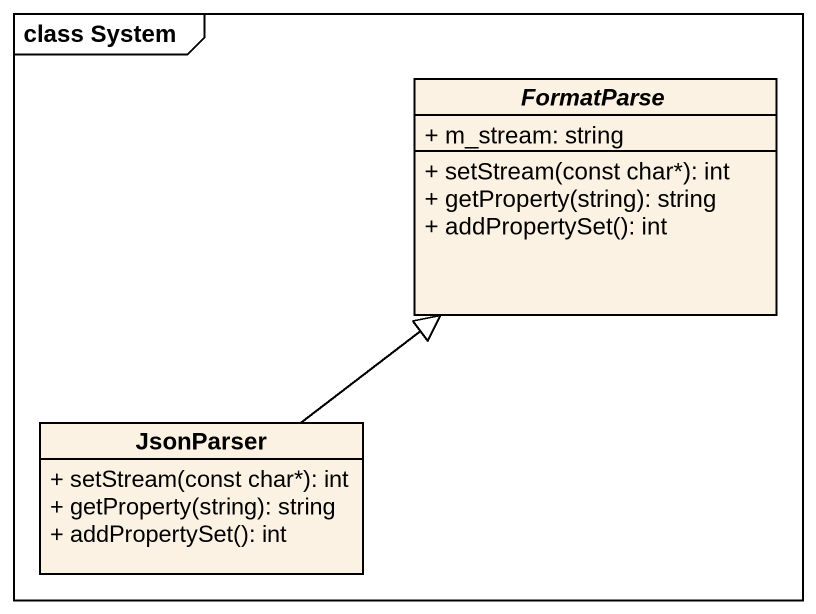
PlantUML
@startuml
mainframe class System
hide circle
hide empty members
skinparam classAttributeIconSize 0
abstract class FormatParse {
  + m_stream: string
  + setStream(const char*): int
  + getProperty(string): string
  + addPropertySet(): int
}
class JsonParser {
  + setStream(const char*): int
  + getProperty(string): string
  + addPropertySet(): int
}
JsonParser -up-|> FormatParse
@enduml
